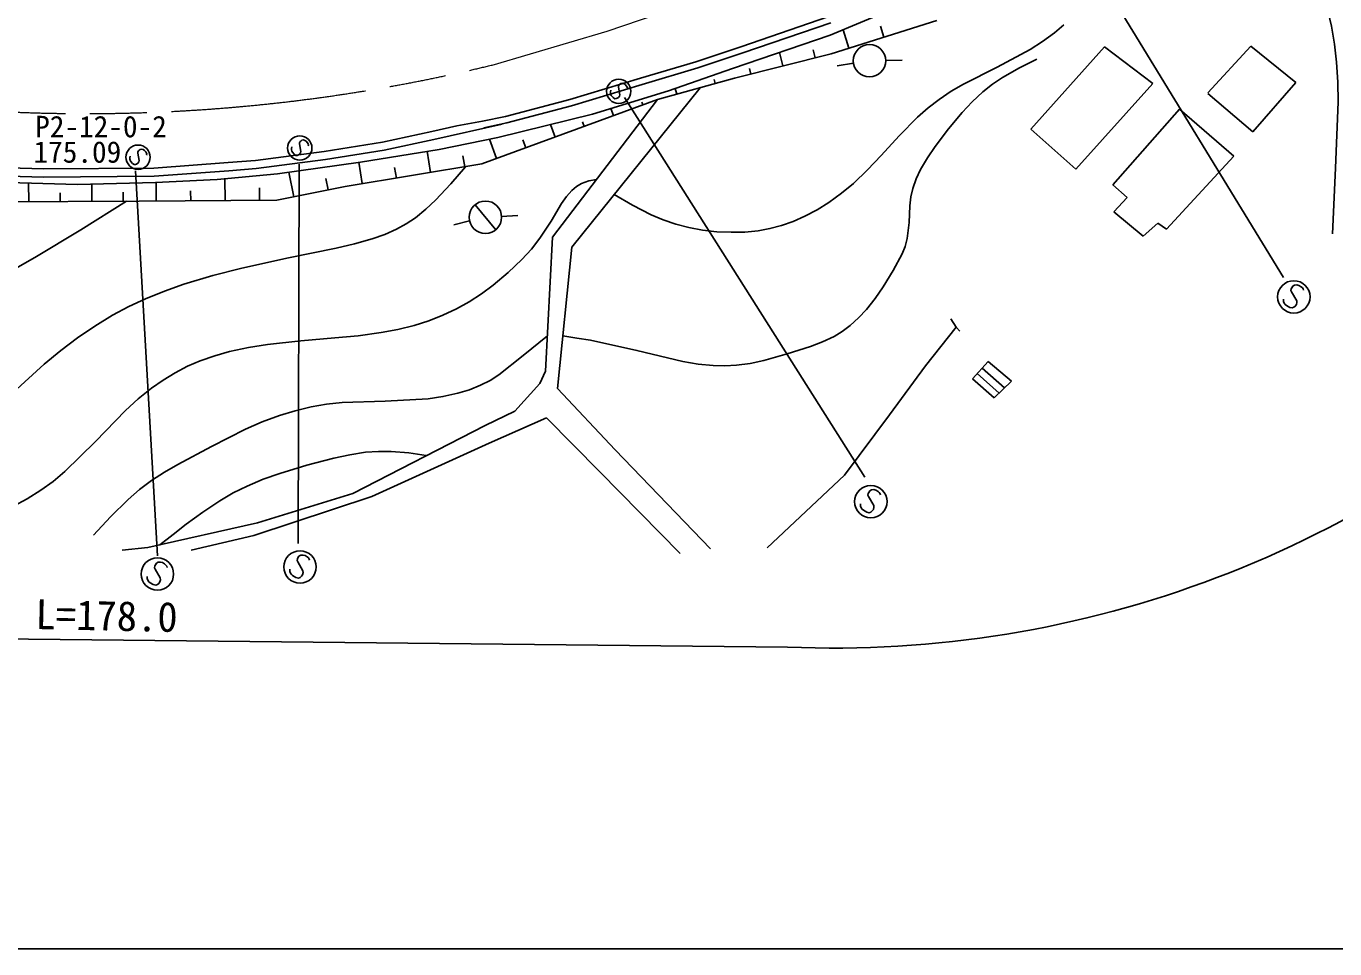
# Model space of a CAD drawing. Units: millimetres, scale not verified. Extents: x 40000 to 680000, y 20000 to 380000.
# Drawn here: x 272966 to 353311, y 205000 to 261636 of the extents above; entities that cross this region are included whole.
import ezdxf
from ezdxf.enums import TextEntityAlignment as Align

# ---------------------------------------------------------------- set-up
doc = ezdxf.new("R2010")
doc.units = ezdxf.units.MM
doc.header["$LTSCALE"] = 1000
doc.linetypes.add('CHAIN', pattern=[18.5, 12, -1.5, 3.5, -1.5])
for name, color, linetype, lineweight in [('M-BGD', 7, 'Continuous', 25), ('M-BMK', 2, 'CHAIN', 13), ('M-TTL-BAND', 7, 'Continuous', 25)]:
    doc.layers.add(name, color=color, linetype=linetype, lineweight=lineweight)
doc.layers.add('M-BGD-HTXT', color=7, linetype='Continuous')
doc.styles.add('ＭＳ ゴシック', font='')
doc.styles.get('ＭＳ ゴシック').set_extended_font_data('MS Gothic')

# ---------------------------------------------------------------- blocks, each defined once
blk = doc.blocks.new('BUHIN114')
at = {"color": 7, "linetype": 'Continuous', "lineweight": 25}
blk.add_lwpolyline([(-222, 488), (-283, 486), (-340, 459), (-402, 408), (-476, 319), (-518, 228), (-528, 128), (-496, 38), (-432, -20), (-387, -53), (-310, -79), (-244, -65), (199, 98), (280, 89), (371, 52), (435, -11), (473, -77), (491, -161), (442, -272), (332, -404), (275, -454), (204, -487), (122, -498), (22, -483)], dxfattribs=at)
blk.add_circle((0, 0), 746, dxfattribs=at)
blk = doc.blocks.new('BUHIN115')
at = {"color": 7, "linetype": 'Continuous', "lineweight": 25}
blk.add_circle((0, 0), 995, dxfattribs=at)
blk = doc.blocks.new('BUHIN116')
at = {"color": 7, "linetype": 'Continuous', "lineweight": 25}
blk.add_line((-638, -764), (638, 764), dxfattribs=at)
blk.add_circle((0, 0), 995, dxfattribs=at)
blk = doc.blocks.new('BUHIN151')
at = {"color": 7, "linetype": 'Continuous', "lineweight": 25}
blk.add_lwpolyline([(-506, 506), (-581, 474), (-638, 415), (-692, 323), (-744, 177), (-754, 42), (-719, -86), (-637, -184), (-530, -227), (-458, -247), (-350, -243), (-275, -195), (203, 215), (308, 242), (439, 238), (549, 189), (627, 124), (688, 28), (679, -133), (603, -350), (556, -439), (482, -514), (385, -565), (253, -592)], dxfattribs=at)
blk.add_circle((0, 0), 995, dxfattribs=at)

msp = doc.modelspace()

# ---------------------------------------------------------------- linework, layer by layer
at = {"layer": 'M-BGD'}
for p, q in [((337574, 266803), (350162, 246209)), ((322335, 261082), (331387, 264918)), ((316847, 260370), (322239, 262227)), ((328869, 261981), (322395, 259943)), ((322373, 261850), (316974, 259991)), ((323474, 260283), (323118, 261414)), ((325632, 260962), (325421, 261631)), ((314077, 259455), (316847, 260370)), ((316340, 259044), (322335, 261082)), ((334646, 255310), (339174, 260376)), ((339174, 260376), (342129, 258112)), ((345507, 257536), (348155, 260414)), ((348155, 260414), (350918, 258188)), ((316974, 259991), (314197, 259074)), ((322395, 259943), (316460, 258444)), ((319428, 259194), (319218, 260022)), ((321406, 259693), (321281, 260187)), ((325739, 259534), (326739, 259552)), ((310680, 258436), (314077, 259455)), ((314197, 259074), (310795, 258053)), ((312407, 257673), (316340, 259044)), ((317449, 258694), (317365, 259029)), ((323752, 259359), (322764, 259203)), ((306337, 257130), (310680, 258436)), ((310795, 258053), (306446, 256745)), ((316460, 258444), (311729, 257133)), ((315277, 258117), (315207, 258370)), ((337409, 252854), (342129, 258112)), ((350918, 258188), (348270, 255156)), ((311729, 257133), (300939, 253177)), ((302392, 256084), (306337, 257130)), ((311726, 257132), (305274, 248681)), ((306469, 248072), (314352, 257860)), ((307732, 256234), (312407, 257673)), ((309695, 257256), (324447, 233953)), ((312912, 257461), (312814, 257815)), ((348270, 255156), (345507, 257497)), ((306446, 256745), (302483, 255695)), ((309031, 256144), (308870, 256584)), ((310830, 256804), (310766, 256976)), ((339673, 251894), (343780, 256538)), ((347119, 253660), (343780, 256538)), ((297878, 255170), (299413, 255510)), ((302189, 255612), (297985, 254681)), ((299413, 255510), (300981, 255797)), ((300981, 255797), (302392, 256084)), ((302483, 255695), (301057, 255404)), ((301057, 255404), (302189, 255612)), ((301917, 254795), (307732, 256234)), ((305435, 254825), (305152, 255596)), ((307233, 255485), (307128, 255772)), ((294847, 254517), (297878, 255170)), ((298320, 254076), (301917, 254795)), ((337409, 252854), (334646, 255310)), ((287041, 253393), (291267, 253942)), ((291267, 253942), (294847, 254517)), ((294939, 254025), (291339, 253447)), ((293500, 253297), (298320, 254076)), ((297985, 254681), (294939, 254025)), ((297792, 252660), (297579, 253956)), ((301838, 253507), (301403, 254693)), ((303636, 254166), (303459, 254650)), ((280796, 252923), (285368, 253262)), ((285368, 253262), (287041, 253393)), ((291339, 253447), (287092, 252895)), ((288405, 252577), (293500, 253297)), ((289735, 253168), (289670, 229876)), ((300939, 253177), (292546, 251798)), ((293595, 251971), (293380, 253280)), ((299890, 253005), (299779, 253675)), ((342974, 249169), (347119, 253660)), ((274029, 252370), (268993, 252527)), ((269001, 253027), (274035, 252870)), ((280816, 252423), (274029, 252370)), ((274035, 252870), (280796, 252923)), ((281025, 229124), (279672, 252764)), ((285406, 252764), (280816, 252423)), ((284688, 252218), (288405, 252577)), ((287092, 252895), (285406, 252764)), ((289399, 251169), (289098, 252675)), ((295694, 252315), (295587, 252966)), ((268143, 252158), (276116, 251918)), ((273121, 250869), (273116, 252008)), ((276116, 251918), (280912, 252038)), ((276994, 250886), (276989, 251940)), ((280912, 252038), (284688, 252218)), ((280954, 250906), (280946, 252040)), ((283068, 250921), (283063, 251531)), ((285181, 250936), (285171, 252265)), ((287294, 250951), (287288, 251710)), ((292546, 251798), (288350, 250959)), ((291497, 251588), (291359, 252282)), ((339673, 251894), (340556, 251127)), ((279898, 250899), (266345, 250839)), ((275058, 250878), (275055, 251414)), ((278930, 250895), (278927, 251442)), ((288350, 250959), (279898, 250899)), ((340556, 251127), (339750, 250244)), ((302159, 249961), (303157, 250015)), ((339750, 250244), (341554, 248747)), ((300187, 249678), (299214, 249449)), ((341554, 248747), (342437, 249553)), ((342437, 249553), (342974, 249169)), ((305274, 248681), (304854, 240468)), ((305585, 239394), (306469, 248072)), ((330070, 243161), (329737, 243677)), ((330070, 243161), (328182, 240791)), ((330070, 243161), (330280, 242917)), ((331066, 239994), (332034, 241047)), ((332034, 241047), (333458, 239852)), ((304854, 240468), (304501, 239709)), ((328182, 240791), (325973, 237779)), ((331359, 240312), (332713, 239116)), ((333035, 239434), (331660, 240640)), ((304501, 239709), (302976, 238001)), ((331066, 239994), (332405, 238812)), ((333458, 239852), (332405, 238812)), ((309121, 235625), (305585, 239394)), ((302976, 238001), (301136, 237133)), ((301136, 237133), (293014, 232954)), ((301399, 236031), (304911, 237586)), ((304911, 237586), (308191, 234286)), ((325973, 237779), (323201, 234083)), ((294185, 232762), (301399, 236031)), ((314985, 229556), (309121, 235625)), ((308191, 234286), (313124, 229276)), ((323201, 234083), (318461, 229624)), ((286948, 230381), (294185, 232762)), ((293014, 232954), (287160, 231159)), ((287160, 231159), (280442, 229627)), ((283106, 229462), (286948, 230381)), ((280442, 229627), (278863, 229462)), ((171736, 225097), (319713, 223519))]:
    msp.add_line(p, q, dxfattribs=at)
for points in [[(353158, 248892), (353362, 252930), (353508, 256987), (353494, 258206), (353420, 259432), (353289, 260541), (353099, 261642), (352830, 262839), (352501, 264032), (351624, 266563), (350805, 269107), (350431, 270627), (350043, 272151)], [(309065, 251296), (310186, 250651), (311331, 250062), (312072, 249746), (312845, 249483), (313658, 249272), (314487, 249120), (315368, 249021), (316255, 248982), (317081, 249001), (317900, 249080), (318627, 249208), (319339, 249394), (320065, 249651), (320779, 249967), (321523, 250365), (322248, 250821), (323016, 251381), (323750, 251989), (324625, 252827), (325455, 253704), (326560, 254904), (327699, 256055), (328341, 256621), (329027, 257145), (329754, 257638), (330516, 258082), (332575, 259112), (334613, 260200), (335371, 260688), (336100, 261229), (336673, 261727)], [(335018, 259605), (333947, 259072), (332915, 258490), (332292, 258071), (331698, 257598), (331052, 256997), (330436, 256341), (329592, 255327), (328777, 254252), (328301, 253556), (327876, 252829), (327611, 252268), (327402, 251680), (327278, 251152), (327212, 250608), (327168, 249593), (327064, 248593), (326933, 248117), (326744, 247658), (326198, 246639), (325590, 245631), (325096, 244917), (324559, 244246), (324072, 243728), (323548, 243257), (323074, 242902), (322566, 242597), (321859, 242260), (321112, 241971), (319695, 241515), (318253, 241114), (317423, 240937), (316579, 240819), (315868, 240780), (315141, 240802), (314217, 240898), (313289, 241055), (310459, 241734), (307623, 242352), (306775, 242489), (305914, 242620)], [(299933, 253012), (299034, 251959), (298095, 250952), (297499, 250394), (296863, 249881), (296295, 249499), (295696, 249168), (294977, 248847), (294218, 248575), (293131, 248268), (292007, 248013), (289076, 247426), (286207, 246790), (284427, 246325), (282638, 245794), (281462, 245379), (280300, 244905), (279274, 244425), (278270, 243888), (277180, 243225), (276126, 242513), (275085, 241725), (274068, 240880), (272177, 239148)], [(307986, 252233), (307512, 252135), (307063, 251980), (306752, 251797), (306466, 251557), (306132, 251181), (305826, 250742), (305189, 249657), (304512, 248621), (303981, 247950), (303406, 247320), (302550, 246515), (301637, 245738), (300927, 245209), (300172, 244722), (299376, 244282), (298553, 243896), (297680, 243557), (296782, 243272), (295775, 243020), (294755, 242825), (293346, 242635), (291914, 242502), (289837, 242331), (287775, 242101), (286613, 241911), (285446, 241657), (284545, 241405), (283653, 241092), (282870, 240756), (282117, 240366), (281368, 239912), (280651, 239406), (279842, 238752), (279069, 238049), (277219, 236140), (275345, 234293), (274622, 233696), (273860, 233146), (273036, 232630), (272182, 232165)], [(279135, 250896), (276331, 249140), (273495, 247435), (270721, 245857), (267976, 244227), (266210, 243109), (264393, 242030), (263478, 241552), (262537, 241129), (261792, 240855), (261025, 240636), (260343, 240503), (259652, 240430), (258614, 240406), (257558, 240436)], [(277099, 230402), (278144, 231516), (279224, 232581), (279923, 233191), (280658, 233752), (281451, 234264), (282279, 234725), (284336, 235834), (286423, 236890), (287461, 237340), (288521, 237733), (289487, 238027), (290469, 238263), (291414, 238428), (292367, 238534), (295006, 238614), (297648, 238755), (298557, 238899), (299472, 239104), (300176, 239321), (300865, 239597), (301444, 239892), (301990, 240237), (303481, 241430), (304964, 242622)], [(297533, 235280), (296452, 235438), (295372, 235535), (294589, 235536), (293807, 235477), (292839, 235333), (291864, 235128), (290193, 234685), (288535, 234183), (287518, 233824), (286529, 233410), (285678, 232985), (284846, 232501), (283806, 231812), (282794, 231069), (281981, 230437), (281174, 229794)]]:
    msp.add_lwpolyline(points, dxfattribs=at)
msp.add_arc((322528, 289639), 66180, 267.56287, 314.09338, dxfattribs=at)
at = {"layer": 'M-BMK'}
for p, q in [((308632, 261326), (317984, 264520)), ((301577, 259251), (308632, 261326))]:
    msp.add_line(p, q, dxfattribs=at)
msp.add_arc((276620, 362280), 106009, 262.84494, 283.61684, dxfattribs=at)
at = {"layer": 'M-TTL-BAND'}
msp.add_line((40000, 205000), (579000, 205000), dxfattribs=at)

# ---------------------------------------------------------------- block references
at = {"layer": 'M-BGD', "rotation": 259.6997}
for name, p in [('BUHIN115', (324740, 259515)), ('BUHIN114', (309348, 257639)), ('BUHIN114', (289765, 254157)), ('BUHIN114', (279837, 253594)), ('BUHIN116', (301161, 249906)), ('BUHIN151', (350794, 245019)), ('BUHIN151', (324823, 232451)), ('BUHIN151', (281025, 228005)), ('BUHIN151', (289779, 228440))]:
    msp.add_blockref(name, p, dxfattribs=at)

# ---------------------------------------------------------------- texts
at = {"layer": 'M-BGD', "style": 'ＭＳ ゴシック'}
msp.add_text('L=178.0', height=1833, rotation=358.8, dxfattribs=at).set_placement((273510, 224081), align=Align.BOTTOM_LEFT)
at = {"layer": 'M-BGD-HTXT', "style": 'ＭＳ ゴシック'}
for s, p in [('P2-12-0-2', (273518, 254419)), ('175.09', (273416, 252858))]:
    msp.add_text(s, height=1320, dxfattribs=at).set_placement(p, align=Align.BOTTOM_LEFT)

doc.saveas('drawing.dxf')
